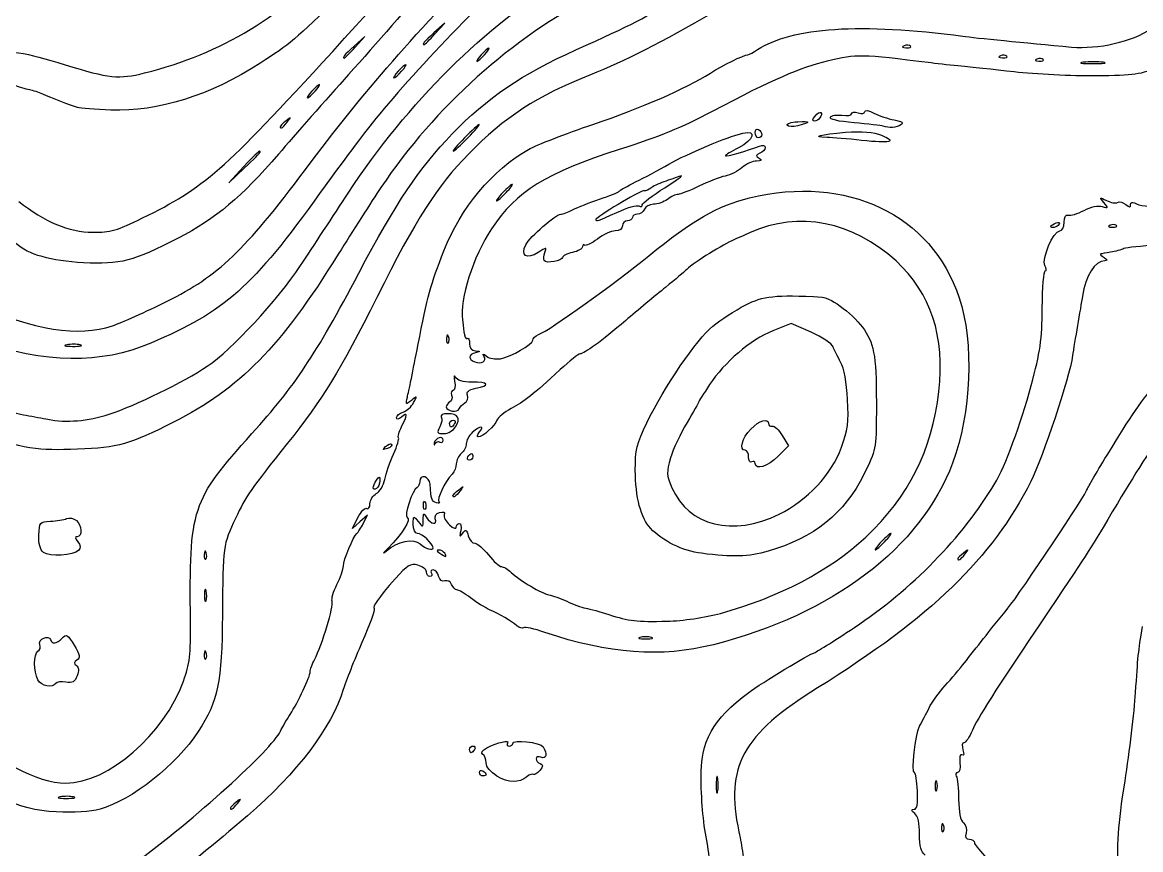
# Model space of a CAD drawing. Extents: x 32 to 2531, y 46 to 1398.
# Drawn here: x 1554.1 to 2003, y 376.1 to 708 of the extents above; entities that cross this region are included whole.
import ezdxf

# ---------------------------------------------------------------- set-up
doc = ezdxf.new("R2010")
doc.units = 0
doc.layers.add('Image', color=7, linetype='CONTINUOUS')

msp = doc.modelspace()

# ---------------------------------------------------------------- linework, layer by layer
at = {"layer": 'Image', "color": 7}
for points in [[(1719.7371, 703.31988), (1723.6532, 707.65321), (1719.3199, 703.73709)], [(1687.7371, 697.98655), (1691.6532, 702.31988), (1687.3199, 698.40376)], [(1861.1531, 666.71493), (1861.154, 666.71493)], [(1642.9308, 649.98655), (1636.9865, 643.65321), (1643.3199, 649.59749)], [(1870.7705, 583.64281), (1862.7991, 587.22019), (1855.3204, 584.18479)], [(1859.1595, 542.2236), (1861.6217, 538.12731), (1857.4793, 533.89027)], [(1690.9809, 506.98695), (1692.7079, 510.32028), (1689.6648, 507.65361), (1686.6217, 504.98695), (1688.8609, 509.36388)], [(1627.8975, 495.23655), (1627.8973, 495.23655)], [(1627.9101, 479.96117), (1627.9105, 479.96117)], [(1627.8975, 455.23655), (1627.8973, 455.23655)], [(1923.8975, 385.9032), (1923.8973, 385.9032)]]:
    msp.add_lwpolyline(points, dxfattribs=at)
for points in [[(1719.7371, 703.31988)], [(1687.7371, 697.98655)], [(1910.6255, 698.45872)], [(1739.6532, 694.98655)], [(1949.2921, 694.45872)], [(1963.9588, 693.12539)], [(1988.0104, 691.93925)], [(1706.3199, 688.31988)], [(1671.6532, 680.31988)], [(1872.3463, 670.35211)], [(1660.49, 667.98655)], [(1899.6528, 666.32667)], [(1732.9865, 661.65321)], [(1848.3195, 663.73191)], [(1890.9861, 660.62704)], [(1649.6532, 655.93083)], [(1748.3199, 639.65321)], [(1792.8073, 631.74285)], [(1966.9861, 626.17723)], [(1993.2921, 626.45872)], [(1763.6167, 612.37835)], [(1725.2308, 581.90321)], [(1577.3355, 578.56932)], [(1731.7933, 555.35515)], [(1725.6532, 546.98655)], [(1728.0443, 545.70745)], [(1721.7671, 539.58283)], [(1699.9643, 537.81907)], [(1732.9865, 533.65321)], [(1848.3199, 531.06524)], [(1695.0069, 521.24159)], [(1726.9865, 518.15663)], [(1715.0916, 514.43099)], [(1857.9241, 510.69224)], [(1900.3199, 499.65321)], [(1562.6008, 495.36479)], [(1723.6532, 494.98655)], [(1826.7845, 494.97145)], [(1932.49, 494.65321)], [(1834.3285, 470.89176)], [(1806.6532, 461.23899)], [(1560.3668, 444.23223)], [(1733.6528, 416.3199)], [(1737.6535, 407.0652)], [(1744.6535, 405.6381)], [(1833.263, 404.6377)], [(1921.2029, 403.3199)], [(1574.6688, 397.2361)], [(1640.49, 394.6532)]]:
    msp.add_lwpolyline(points, close=True, dxfattribs=at)
for points in [[(1678.7088, 696.31992), (1731.1909, 753.61355), (1740.3747, 767.32895), (1754.8611, 810.04901)], [(1742.0116, 754.78064), (1733.5136, 742.85108), (1708.061, 712.55025), (1685.0648, 686.98655)], [(1603.1143, 687.65093), (1634.7819, 695.72557), (1658.0079, 709.83493), (1683.4975, 736.48221)], [(1667.782, 648.98655), (1691.7612, 680.94377), (1710.8845, 702.79595), (1746.5428, 738.98655)], [(1759.6532, 735.39803), (1742.3077, 720.61899), (1710.2839, 687.21623), (1694.5384, 667.4796)], [(1684.9568, 639.48347), (1708.9069, 675.98691), (1740.1577, 706.93144), (1771.8147, 725.49015)], [(1682.1092, 718.98655), (1663.5217, 700.93537), (1661.4419, 699.17775), (1649.8265, 691.70465)], [(1784.3199, 719.02934), (1750.656, 701.78702), (1719.8945, 674.20271), (1698.0309, 641.65251)], [(1776.3199, 696.92327), (1799.5233, 707.32853), (1803.9896, 709.6292), (1818.3977, 718.598)], [(1831.4227, 711.95781), (1810.7843, 699.96176), (1795.768, 692.32889), (1782.2128, 686.94419)], [(1849.2423, 697.03176), (1863.0344, 706.06864), (1890.7731, 707.87693), (1931.6535, 702.40415)], [(1975.3328, 698.07413), (1986.0056, 697.11563), (1999.4457, 700.20849), (2007.432, 705.46083)], [(1719.3199, 703.73709), (1715.2805, 700.08672), (1714.3736, 698.98655), (1715.4037, 698.98655)], [(1715.4037, 698.98655), (1715.6332, 698.98655), (1717.5832, 700.93655), (1719.7371, 703.31988)], [(1931.6535, 702.40415), (1936.7675, 701.71953), (1956.2759, 699.78561), (1975.3328, 698.07413)], [(1533.6532, 696.71292), (1550.6367, 696.68772), (1554.662, 696.06904), (1571.3221, 690.92337)], [(1602.4204, 629.49844), (1627.2515, 641.6958), (1634.4384, 647.99092), (1678.7088, 696.31992)], [(1687.3199, 698.40376), (1683.2805, 694.75339), (1682.3736, 693.65321), (1683.4037, 693.65321)], [(1683.4037, 693.65321), (1683.6332, 693.65321), (1685.5832, 695.60321), (1687.7371, 697.98655)], [(1726.7097, 663.2224), (1740.5376, 677.58861), (1754.7816, 687.26469), (1776.3199, 696.92327)], [(1741.3999, 697.65321), (1741.0332, 697.65321), (1739.6472, 696.45321), (1738.3199, 694.98655)], [(1739.6532, 694.98655), (1740.9805, 696.45321), (1741.7665, 697.65321), (1741.3999, 697.65321)], [(1845.3444, 694.99408), (1845.8811, 695.06168), (1847.6351, 695.97868), (1849.2423, 697.03176)], [(1908.0699, 698.56397), (1907.0063, 698.13835), (1907.3221, 697.8224), (1908.8755, 697.75843)], [(1910.6255, 698.45877), (1910.1824, 698.90183), (1909.0324, 698.94919), (1908.0699, 698.56397)], [(1908.8755, 697.75843), (1910.2809, 697.70053), (1911.0685, 698.01567), (1910.6255, 698.45872)], [(1649.8265, 691.70465), (1629.3972, 678.56087), (1608.5949, 672.02689), (1589.6536, 672.80433)], [(1738.3199, 694.98655), (1736.9925, 693.51988), (1736.2065, 692.31988), (1736.5732, 692.31988)], [(1736.5732, 692.31988), (1736.9399, 692.31988), (1738.3259, 693.51988), (1739.6532, 694.98655)], [(1830.3201, 687.64561), (1835.51, 690.89883), (1843.3755, 694.74595), (1845.3444, 694.99408)], [(1877.2369, 692.39178), (1866.3748, 689.84657), (1855.4719, 685.08879), (1830.9865, 672.2093)], [(1918.9865, 691.66997), (1890.4611, 695.23687), (1889.4531, 695.2543), (1877.2369, 692.39178)], [(1930.9865, 690.37981), (1927.6865, 690.67675), (1922.2865, 691.25733), (1918.9865, 691.66997)], [(1946.7365, 694.56397), (1945.6729, 694.13835), (1945.9888, 693.8224), (1947.5421, 693.75843)], [(1949.2921, 694.45877), (1948.8491, 694.90183), (1947.6991, 694.94919), (1946.7365, 694.56397)], [(1947.5421, 693.75843), (1948.9476, 693.70053), (1949.7352, 694.01567), (1949.2921, 694.45872)], [(1961.4032, 693.23064), (1960.3396, 692.80501), (1960.6555, 692.48907), (1962.2088, 692.42509)], [(1963.9588, 693.12544), (1963.5157, 693.56849), (1962.3657, 693.61585), (1961.4032, 693.23064)], [(1962.2088, 692.42509), (1963.6143, 692.36719), (1964.4019, 692.68233), (1963.9588, 693.12539)], [(1980.0104, 691.95285), (1977.614, 691.65611), (1979.2532, 691.40719), (1983.6532, 691.39971)], [(1988.0104, 691.93925), (1986.0069, 692.24348), (1982.4069, 692.2496), (1980.0104, 691.95285)], [(1983.6532, 691.39971), (1988.0532, 691.39171), (1990.014, 691.63501), (1988.0104, 691.93925)], [(1571.3221, 690.92337), (1588.7757, 685.53268), (1593.0724, 685.09041), (1603.1143, 687.65093)], [(1685.0648, 686.98655), (1676.1591, 677.08655), (1663.4983, 662.72999), (1656.9296, 655.08307)], [(1704.9865, 688.31988), (1703.6592, 686.85321), (1702.8732, 685.65321), (1703.2399, 685.65321)], [(1703.2399, 685.65321), (1703.6065, 685.65321), (1704.9925, 686.85321), (1706.3199, 688.31988)], [(1708.0665, 690.98655), (1707.6999, 690.98655), (1706.3139, 689.78655), (1704.9865, 688.31988)], [(1706.3199, 688.31988), (1707.6472, 689.78655), (1708.4332, 690.98655), (1708.0665, 690.98655)], [(1782.2128, 686.94419), (1760.8024, 678.43908), (1747.4851, 669.80439), (1733.3399, 655.25604)], [(1783.142, 667.03967), (1802.9455, 673.76465), (1820.1949, 681.29868), (1830.3201, 687.64561)], [(1952.3199, 688.08642), (1943.8865, 689.05083), (1934.2865, 690.08286), (1930.9865, 690.37981)], [(1984.9865, 686.48803), (1975.4532, 686.40273), (1960.7532, 687.12201), (1952.3199, 688.08642)], [(2010.2687, 690.19955), (2003.0613, 686.97485), (2000.7032, 686.62866), (1984.9865, 686.48803)], [(1556.9869, 680.89593), (1555.5203, 681.1822), (1552.5593, 682.09703), (1550.4071, 682.92889)], [(1673.3999, 682.98655), (1673.0332, 682.98655), (1671.6472, 681.78655), (1670.3199, 680.31988)], [(1671.6532, 680.31988), (1672.9805, 681.78655), (1673.7665, 682.98655), (1673.3999, 682.98655)], [(1562.3203, 679.14889), (1560.8536, 679.82349), (1558.4536, 680.60967), (1556.9869, 680.89593)], [(1576.3203, 673.82592), (1573.6897, 674.55777), (1565.6848, 677.60133), (1562.3203, 679.14889)], [(1670.3199, 680.31988), (1668.9925, 678.85321), (1668.2065, 677.65321), (1668.5732, 677.65321)], [(1668.5732, 677.65321), (1668.9399, 677.65321), (1670.3259, 678.85321), (1671.6532, 680.31988)], [(1589.6536, 672.80433), (1583.4203, 673.06017), (1577.4203, 673.51989), (1576.3203, 673.82592)], [(1660.49, 667.98655), (1662.1484, 670.10129), (1662.1013, 670.14845), (1659.9865, 668.48996)], [(1830.9865, 672.2093), (1818.0724, 665.41634), (1810.5988, 662.35594), (1793.6532, 656.92137)], [(1872.0775, 668.31988), (1871.1933, 668.31988), (1871.2945, 669.08492), (1872.3463, 670.35211)], [(1874.6429, 671.77415), (1875.5676, 670.84948), (1873.6889, 668.31988), (1872.0775, 668.31988)], [(1872.3463, 670.35211), (1873.2739, 671.46983), (1874.3073, 672.10975), (1874.6429, 671.77415)], [(1887.9783, 667.66924), (1881.5473, 668.21625), (1877.9517, 669.05823), (1878.4695, 669.89588)], [(1878.4695, 669.89588), (1878.9273, 670.63672), (1881.0309, 670.98911), (1883.144, 670.67896)], [(1883.144, 670.67896), (1885.2572, 670.36881), (1886.9861, 670.65166), (1886.9861, 671.30732)], [(1886.9861, 671.30732), (1886.9861, 671.96307), (1888.1861, 672.11872), (1889.6528, 671.65321)], [(1889.6528, 671.65321), (1891.1195, 671.18771), (1892.3195, 671.41169), (1892.3195, 672.15096)], [(1892.3195, 672.15096), (1892.3195, 672.91613), (1893.8988, 672.67079), (1895.9861, 671.58135)], [(1895.9861, 671.58135), (1898.0028, 670.5288), (1901.6621, 669.28648), (1904.118, 668.82063)], [(1659.9865, 668.48996), (1657.7656, 666.74813), (1657.0592, 665.65321), (1658.1567, 665.65321)], [(1658.1567, 665.65321), (1658.4335, 665.65321), (1659.4835, 666.70321), (1660.49, 667.98655)], [(1694.5384, 667.4796), (1689.9341, 661.70819), (1680.5693, 649.18612), (1673.7279, 639.65279)], [(1737.5277, 666.98655), (1737.1611, 666.98655), (1734.5175, 664.58655), (1731.6532, 661.65321)], [(1732.9865, 661.65321), (1735.8508, 664.58655), (1737.8944, 666.98655), (1737.5277, 666.98655)], [(1757.2891, 656.94805), (1760.58, 658.78733), (1772.2137, 663.32856), (1783.142, 667.03967)], [(1843.3195, 663.48964), (1849.0901, 664.8762), (1847.944, 660.86272), (1841.6528, 657.65319)], [(1848.3195, 663.73191), (1848.3195, 664.87519), (1848.9195, 665.43977), (1849.6528, 664.98655)], [(1849.6528, 664.98655), (1850.3861, 664.53332), (1850.9861, 663.59791), (1850.9861, 662.90785)], [(1861.154, 666.71493), (1860.7897, 667.30427), (1862.6804, 667.93384), (1865.3553, 668.114)], [(1865.4003, 666.50256), (1863.4285, 666.03004), (1861.5173, 666.1256), (1861.1531, 666.71493)], [(1865.3553, 668.114), (1870.7933, 668.48023), (1870.8127, 667.79943), (1865.4003, 666.50256)], [(1899.6528, 666.32667), (1898.9195, 666.58128), (1893.6659, 667.18543), (1887.9783, 667.66924)], [(1906.7847, 666.83383), (1904.9671, 665.68193), (1902.0975, 665.47788), (1899.6528, 666.32667)], [(1904.118, 668.82063), (1907.2785, 668.22109), (1908.0577, 667.64059), (1906.7847, 666.83383)], [(1689.168, 607.33697), (1704.2623, 635.87224), (1713.2213, 649.20893), (1726.7097, 663.2224)], [(1731.6532, 661.65321), (1728.7889, 658.71988), (1726.7453, 656.31988), (1727.112, 656.31988)], [(1727.112, 656.31988), (1727.4787, 656.31988), (1730.1223, 658.71988), (1732.9865, 661.65321)], [(1813.6449, 651.08425), (1821.1713, 655.38753), (1836.8116, 661.92592), (1843.3195, 663.48964)], [(1849.6528, 661.65321), (1848.9195, 661.65321), (1848.3195, 662.58863), (1848.3195, 663.73191)], [(1850.9861, 662.90785), (1850.9861, 662.2178), (1850.3861, 661.65321), (1849.6528, 661.65321)], [(1877.1825, 661.78179), (1870.072, 661.86029), (1874.6713, 663.1524), (1884.5667, 663.85623)], [(1890.9861, 660.62704), (1885.4861, 661.23905), (1879.2745, 661.75868), (1877.1825, 661.78179)], [(1884.5667, 663.85623), (1891.3777, 664.34067), (1895.8341, 663.98156), (1898.9901, 662.69372)], [(1898.9901, 662.69372), (1905.4405, 660.06168), (1902.6176, 659.33277), (1890.9861, 660.62704)], [(1649.6532, 655.93083), (1649.6532, 656.932), (1648.4561, 655.87353), (1642.9308, 649.98655)], [(1643.3199, 649.59749), (1646.8032, 652.86684), (1649.6532, 655.71684), (1649.6532, 655.93083)], [(1723.3393, 616.31333), (1729.9739, 633.40456), (1742.9469, 648.93205), (1757.2891, 656.94805)], [(1793.6532, 656.92137), (1764.3528, 647.52457), (1752.4247, 640.12203), (1742.5071, 625.18067)], [(1836.3195, 654.42324), (1836.3195, 653.91572), (1845.5555, 656.56027), (1849.9861, 658.33644)], [(1841.6528, 657.65319), (1838.7195, 656.15671), (1836.3195, 654.70324), (1836.3195, 654.42324)], [(1850.2077, 655.42579), (1848.5073, 654.77332), (1848.4424, 654.39575), (1849.8744, 653.48805)], [(1849.9861, 658.33644), (1851.3897, 658.89909), (1852.3195, 658.667), (1852.3195, 657.75399)], [(1852.3195, 657.75399), (1852.3195, 656.91919), (1851.3692, 655.87149), (1850.2077, 655.42579)], [(1656.9296, 655.08307), (1642.1735, 637.90469), (1631.7939, 629.22311), (1616.6762, 621.41449)], [(1733.3399, 655.25604), (1720.3141, 641.85904), (1712.2811, 629.32616), (1696.4189, 597.65356)], [(1800.3195, 643.94119), (1803.6195, 645.56625), (1809.6159, 648.78063), (1813.6449, 651.08425)], [(1848.8568, 652.34027), (1847.3191, 652.32957), (1844.7197, 651.15669), (1843.0805, 649.73505)], [(1849.8744, 653.48805), (1851.172, 652.66544), (1850.8969, 652.35517), (1848.8568, 652.34027)], [(1612.2073, 596.07719), (1632.8276, 606.34077), (1643.1728, 616.18987), (1667.782, 648.98655)], [(1811.9861, 641.624), (1816.9361, 644.72573), (1819.7861, 646.83983), (1818.3195, 646.32199)], [(1843.0805, 649.73505), (1841.4413, 648.31341), (1838.3743, 646.77116), (1836.2648, 646.30784)], [(1845.9833, 637.55274), (1885.1467, 647.03098), (1918.9859, 630.93452), (1930.1963, 597.49478)], [(1750.7847, 642.98655), (1750.418, 642.98655), (1748.7088, 641.48655), (1746.9865, 639.65321)], [(1748.3199, 639.65321), (1750.0421, 641.48655), (1751.1513, 642.98655), (1750.7847, 642.98655)], [(1793.6528, 640.18313), (1794.0195, 640.625), (1797.0195, 642.31612), (1800.3195, 643.94119)], [(1811.6528, 644.00153), (1809.4528, 643.24312), (1807.0828, 642.10449), (1806.3861, 641.47124)], [(1818.3195, 646.32199), (1816.8528, 645.80415), (1813.8528, 644.75995), (1811.6528, 644.00153)], [(1825.7143, 642.22599), (1822.0209, 640.44428), (1818.2463, 638.96744), (1817.326, 638.94412)], [(1836.2648, 646.30784), (1834.1553, 645.84452), (1829.4076, 644.00769), (1825.7143, 642.22599)], [(1673.7279, 639.65279), (1646.5513, 601.78355), (1635.5688, 592.03969), (1605.6532, 579.25635)], [(1665.7785, 610.38292), (1670.614, 617.68157), (1679.2443, 630.77683), (1684.9568, 639.48347)], [(1698.0309, 641.65251), (1694.3367, 636.15251), (1686.6519, 624.15251), (1680.9537, 614.98584)], [(1746.9865, 639.65321), (1745.2643, 637.81988), (1744.1551, 636.31988), (1744.5217, 636.31988)], [(1744.5217, 636.31988), (1744.8884, 636.31988), (1746.5976, 637.81988), (1748.3199, 639.65321)], [(1803.4632, 640.31988), (1801.8157, 640.31988), (1784.3195, 629.82572), (1784.3195, 628.83761)], [(1785.8357, 637.026), (1789.7684, 638.32056), (1793.2861, 639.74127), (1793.6528, 640.18313)], [(1802.9861, 634.74016), (1802.9861, 635.42455), (1807.0361, 638.52227), (1811.9861, 641.624)], [(1806.3861, 641.47124), (1805.6895, 640.83799), (1804.3741, 640.31988), (1803.4632, 640.31988)], [(1805.6532, 614.37305), (1822.9321, 628.47214), (1833.4565, 634.52105), (1845.9833, 637.55274)], [(1817.326, 638.94412), (1816.4057, 638.92082), (1814.4881, 638.02079), (1813.0647, 636.94412)], [(1988.3089, 635.67925), (1986.45, 637.93153), (1986.5181, 637.98391), (1989.3469, 636.4766)], [(1552.6924, 636.12115), (1563.0392, 627.89804), (1572.7492, 623.85583), (1582.4204, 623.74559)], [(1775.1691, 632.8376), (1777.1029, 633.84667), (1781.9029, 635.73144), (1785.8357, 637.026)], [(1792.8073, 631.74285), (1796.9195, 633.62548), (1800.892, 634.79007), (1801.6351, 634.33083)], [(1803.8373, 632.98652), (1803.4152, 631.88652), (1802.1509, 630.98652), (1801.028, 630.98652)], [(1801.6351, 634.33083), (1802.3781, 633.87159), (1802.9861, 634.05579), (1802.9861, 634.74016)], [(1807.5407, 634.98652), (1805.9259, 634.98652), (1804.2595, 634.08652), (1803.8373, 632.98652)], [(1813.0647, 636.94412), (1811.6411, 635.86744), (1809.1553, 634.98652), (1807.5407, 634.98652)], [(1980.2883, 632.51472), (1982.9859, 633.94616), (1986.0472, 634.61791), (1987.6111, 634.12156)], [(1987.6111, 634.12156), (1990.0673, 633.34199), (1990.1273, 633.47593), (1988.3089, 635.67925)], [(1989.3469, 636.4766), (1991.012, 635.58929), (1992.9883, 635.24271), (1993.7387, 635.70643)], [(1993.7387, 635.70643), (1994.4889, 636.17013), (1995.9765, 635.82443), (1997.0444, 634.93816)], [(1997.0444, 634.93816), (1998.5172, 633.71581), (1998.986, 633.70709), (1998.986, 634.90206)], [(1998.986, 634.90206), (1998.986, 635.77235), (1999.6897, 636.04246), (2000.5583, 635.50559)], [(2000.5583, 635.50559), (2003.9412, 633.41487), (2018.0523, 633.45159), (2022.5412, 635.56279)], [(1582.4204, 623.74559), (1589.3936, 623.66609), (1592.1769, 624.46669), (1602.4204, 629.49844)], [(1756.1799, 618.72575), (1757.9213, 621.97969), (1768.2291, 630.98324), (1770.2261, 630.99473)], [(1770.2261, 630.99473), (1771.0108, 630.99873), (1773.2351, 631.82855), (1775.1691, 632.8376)], [(1784.3195, 628.83761), (1784.3195, 627.94959), (1785.1209, 628.22391), (1792.8073, 631.74285)], [(1798.9861, 629.65319), (1798.9861, 628.91985), (1798.0861, 628.31985), (1796.9861, 628.31985)], [(1801.028, 630.98652), (1799.9049, 630.98652), (1798.9861, 630.38652), (1798.9861, 629.65319)], [(1904.8249, 612.23556), (1887.408, 628.15373), (1865.8128, 632.35607), (1846.2999, 623.62435)], [(1972.3193, 627.7644), (1972.3193, 629.93877), (1972.9339, 630.99611), (1973.986, 630.63191)], [(1973.986, 630.63191), (1974.9027, 630.3146), (1977.7387, 631.16185), (1980.2883, 632.51472)], [(1742.5071, 625.18067), (1734.9975, 613.86686), (1729.5764, 596.89209), (1730.8417, 588.65321)], [(1792.112, 624.31985), (1790.5312, 624.31985), (1787.3052, 622.8458), (1784.9432, 621.04419)], [(1794.9861, 626.31985), (1794.9861, 625.16061), (1793.7779, 624.31985), (1792.112, 624.31985)], [(1796.9861, 628.31985), (1795.8861, 628.31985), (1794.9861, 627.41985), (1794.9861, 626.31985)], [(1964.6008, 610.43623), (1963.1425, 613.04216), (1967.9951, 624.31996), (1970.5747, 624.31996)], [(1966.9861, 626.17723), (1966.9861, 626.46544), (1967.9173, 627.05856), (1969.0553, 627.49529)], [(1970.31, 626.97128), (1969.5271, 625.70433), (1966.9861, 625.09735), (1966.9861, 626.17723)], [(1969.0553, 627.49529), (1970.242, 627.95061), (1970.7772, 627.72709), (1970.31, 626.97128)], [(1970.5747, 624.31996), (1971.5617, 624.31996), (1972.3193, 625.81565), (1972.3193, 627.7644)], [(1990.7365, 626.56397), (1989.6729, 626.13835), (1989.9888, 625.8224), (1991.5421, 625.75843)], [(1993.2921, 626.45877), (1992.8491, 626.90183), (1991.6991, 626.94919), (1990.7365, 626.56397)], [(1991.5421, 625.75843), (1992.9476, 625.70053), (1993.7352, 626.01567), (1993.2921, 626.45872)], [(1616.6762, 621.41449), (1598.6956, 612.12716), (1593.3847, 610.74735), (1578.6303, 611.52988)], [(1784.9432, 621.04419), (1782.5812, 619.24256), (1780.2745, 618.14256), (1779.8173, 618.59973)], [(1838.9665, 620.34875), (1833.8691, 618.07689), (1822.406, 610.71035), (1820.3199, 608.36579)], [(1846.2999, 623.62435), (1844.0888, 622.63495), (1840.7888, 621.16093), (1838.9665, 620.34875)], [(1578.6303, 611.52988), (1565.6388, 612.21891), (1556.4491, 614.81984), (1551.5672, 619.18943)], [(1680.9537, 614.98584), (1657.7503, 577.65878), (1641.4676, 561.07502), (1614.7448, 547.5525)], [(1712.922, 578.32028), (1716.8468, 598.31595), (1718.0344, 602.64717), (1723.3393, 616.31333)], [(1761.124, 615.62091), (1756.7057, 612.72597), (1753.9089, 614.48237), (1756.1799, 618.72575)], [(1763.8548, 615.69881), (1764.6699, 617.82279), (1764.476, 617.81727), (1761.124, 615.62091)], [(1763.6167, 612.37837), (1763.2651, 612.94717), (1763.3723, 614.44137), (1763.8548, 615.69881)], [(1774.9861, 615.65319), (1772.7861, 615.16999), (1770.9861, 614.29225), (1770.9861, 613.70268)], [(1778.9861, 617.98135), (1778.9861, 617.18407), (1777.1861, 616.13639), (1774.9861, 615.65319)], [(1779.8173, 618.59973), (1779.3601, 619.05691), (1778.9861, 618.77864), (1778.9861, 617.98135)], [(1986.9857, 615.0652), (1986.619, 614.9995), (1987.219, 614.36408), (1988.319, 613.6532)], [(1990.9857, 615.7678), (1989.1524, 615.4471), (1987.3524, 615.13092), (1986.9857, 615.0652)], [(1996.319, 617.18654), (1995.219, 616.72694), (1992.819, 616.08851), (1990.9857, 615.7678)], [(2009.6524, 618.506), (2003.419, 618.2399), (1997.419, 617.64614), (1996.319, 617.18654)], [(1761.3199, 582.69621), (1765.9052, 584.5769), (1791.898, 603.14916), (1805.6532, 614.37305)], [(1770.9861, 613.70268), (1770.9861, 612.25501), (1764.4219, 611.07539), (1763.6167, 612.37835)], [(1922.0167, 559.86709), (1924.5905, 581.86144), (1918.8173, 599.44731), (1904.8249, 612.23556)], [(1988.6524, 612.34028), (1984.7142, 612.29198), (1980.8953, 606.26771), (1979.6414, 598.12543)], [(1988.319, 613.6532), (1989.6524, 612.79154), (1989.7634, 612.3539), (1988.6524, 612.34028)], [(1628.3199, 570.03048), (1638.2999, 576.75327), (1656.4565, 596.31268), (1665.7785, 610.38292)], [(1646.2929, 542.98655), (1663.7373, 562.36425), (1671.7027, 574.31913), (1689.168, 607.33697)], [(1820.3199, 608.36579), (1819.9532, 607.95371), (1816.3532, 604.93892), (1812.3199, 601.66625)], [(1963.5387, 593.319), (1963.6017, 601.56848), (1964.1331, 608.31848), (1964.7195, 608.319)], [(1964.7195, 608.319), (1965.3059, 608.31953), (1965.2528, 609.27228), (1964.6008, 610.43623)], [(1812.3199, 601.66625), (1808.2865, 598.39359), (1801.0865, 592.39316), (1796.3199, 588.33197)], [(1990.4729, 535.88344), (2006.342, 561.85711), (2010.7785, 566.94549), (2048.7716, 602.74672)], [(1696.4189, 597.65356), (1681.5487, 567.96153), (1674.7497, 556.87363), (1660.4541, 539.0012)], [(1844.3203, 594.54101), (1851.5441, 598.26369), (1856.1921, 598.75013), (1875.1192, 597.76429)], [(1875.1192, 597.76429), (1878.9401, 597.56528), (1888.4035, 590.23556), (1892.1541, 584.57021)], [(1930.1963, 597.49478), (1936.1816, 579.64076), (1935.0216, 551.10081), (1927.498, 531.11252)], [(1979.6414, 598.12543), (1979.3192, 596.03238), (1978.4316, 590.71987), (1977.6689, 586.31987)], [(1533.5132, 595.41729), (1559.8423, 584.25057), (1576.3079, 581.60111), (1590.3199, 586.27663)], [(1590.3199, 586.27663), (1593.9865, 587.50012), (1603.8359, 591.91037), (1612.2073, 596.07719)], [(1831.2512, 586.06179), (1834.406, 588.64699), (1840.2872, 592.46263), (1844.3203, 594.54101)], [(1959.1025, 562.31996), (1962.7035, 575.65208), (1963.4432, 580.82093), (1963.5387, 593.319)], [(1730.8417, 588.65321), (1730.9824, 587.73654), (1731.2227, 585.54383), (1731.3755, 583.78053)], [(1796.3199, 588.33197), (1786.6251, 580.07208), (1779.6435, 574.98655), (1777.9987, 574.98655)], [(1731.3755, 583.78053), (1731.5283, 582.01722), (1732.1032, 580.85263), (1732.6532, 581.19255)], [(1804.8201, 547.31983), (1811.836, 561.79171), (1824.7715, 580.75216), (1831.2512, 586.06179)], [(1855.3204, 584.18479), (1846.4292, 580.57615), (1835.9821, 571.68847), (1829.9865, 562.63236)], [(1879.5641, 577.85932), (1879.112, 579.07268), (1875.1549, 581.67525), (1870.7705, 583.64281)], [(1892.1541, 584.57021), (1896.3073, 578.29683), (1897.0113, 573.42309), (1896.9347, 551.47904)], [(1977.6689, 586.31987), (1976.9064, 581.91987), (1976.0262, 576.51987), (1975.713, 574.31987)], [(1605.6532, 579.25635), (1585.7, 570.73004), (1563.2976, 571.07284), (1536.3199, 580.31728)], [(1724.4251, 581.09765), (1724.3681, 579.69211), (1724.6824, 578.9046), (1725.1255, 579.34765)], [(1725.2307, 581.90321), (1724.8051, 582.96685), (1724.4891, 582.65092), (1724.4251, 581.09765)], [(1725.1255, 579.34765), (1725.5685, 579.79071), (1725.6159, 580.94072), (1725.2308, 581.90321)], [(1732.6532, 581.19255), (1733.2032, 581.53247), (1733.6532, 580.57518), (1733.6532, 579.06523)], [(1733.6532, 579.06523), (1733.6532, 577.39842), (1734.5699, 576.25911), (1735.9865, 576.16521)], [(1746.0249, 573.04746), (1750.3591, 573.83341), (1758.9865, 578.79029), (1758.9865, 580.49458)], [(1758.9865, 580.49458), (1758.9865, 581.17912), (1760.0365, 582.16985), (1761.3199, 582.69621)], [(2044.8642, 581.42717), (2020.6643, 556.49141), (2010.4234, 543.19783), (1993.6815, 514.98695)], [(1572.0021, 578.59622), (1570.3435, 578.2773), (1571.3865, 578.00425), (1574.3199, 577.98945)], [(1577.3355, 578.56932), (1576.0607, 578.90304), (1573.6607, 578.91515), (1572.0021, 578.59622)], [(1574.3199, 577.98945), (1577.2532, 577.97465), (1578.6101, 578.2356), (1577.3355, 578.56932)], [(1708.6988, 557.65361), (1709.1504, 559.48695), (1711.0508, 568.78695), (1712.922, 578.32028)], [(1735.9865, 575.40077), (1733.0771, 574.64045), (1732.9724, 572.86643), (1735.7735, 571.79153)], [(1735.9865, 576.16521), (1738.2088, 576.0179), (1738.2088, 575.9815), (1735.9865, 575.40077)], [(1739.4191, 574.07867), (1738.7333, 575.22182), (1739.0245, 575.20841), (1740.4819, 574.02977)], [(1777.9987, 574.98655), (1777.396, 574.98655), (1773.8084, 572.13655), (1770.0261, 568.65321)], [(1882.5988, 571.65321), (1881.3819, 573.85321), (1880.0163, 576.64596), (1879.5641, 577.85932)], [(1735.7735, 571.79153), (1738.5197, 570.7377), (1740.6291, 572.06107), (1739.4191, 574.07867)], [(1740.4819, 574.02977), (1741.5857, 573.13685), (1744.0801, 572.69482), (1746.0249, 573.04746)], [(1885.3989, 556.66408), (1885.0385, 563.40475), (1883.956, 569.19964), (1882.5988, 571.65321)], [(1975.713, 574.31987), (1974.4372, 565.35816), (1963.8932, 533.63136), (1958.9053, 523.7454)], [(1588.9865, 550.80297), (1599.3075, 554.13088), (1619.0269, 563.77044), (1628.3199, 570.03048)], [(1727.966, 565.65321), (1727.3785, 566.80461), (1727.2479, 566.09744), (1727.6581, 563.98655)], [(1734.6525, 563.65321), (1730.9585, 563.65321), (1728.6313, 564.34929), (1727.966, 565.65321)], [(1770.0261, 568.65321), (1759.0933, 558.58452), (1755.6147, 555.82671), (1750.3155, 553.02683)], [(1727.6581, 563.98655), (1728.05, 561.96988), (1727.7781, 560.31988), (1727.0537, 560.31988)], [(1732.7868, 558.3596), (1732.2521, 559.75283), (1733.2433, 560.57124), (1736.1755, 561.15768)], [(1736.1755, 561.15768), (1742.0929, 562.34117), (1741.2923, 563.65321), (1734.6525, 563.65321)], [(1829.9865, 562.63236), (1827.6032, 559.03248), (1825.6532, 555.91219), (1825.6532, 555.69837)], [(1944.5252, 522.98663), (1948.6019, 529.77067), (1954.9039, 546.77516), (1959.1025, 562.31996)], [(1710.3172, 556.32028), (1708.0509, 554.46224), (1707.9361, 554.55688), (1708.6988, 557.65361)], [(1711.2065, 555.41057), (1712.6533, 558.12631), (1712.5941, 558.18695), (1710.3172, 556.32028)], [(1726.4527, 558.45475), (1726.8463, 557.42892), (1726.5277, 556.19352), (1725.7441, 555.70939)], [(1727.0537, 560.31988), (1726.3295, 560.31988), (1726.0589, 559.48057), (1726.4527, 558.45475)], [(1731.7933, 555.35515), (1732.7553, 555.92453), (1733.2024, 557.27655), (1732.7868, 558.3596)], [(1882.946, 537.54488), (1885.4733, 544.30273), (1885.8873, 547.52973), (1885.3989, 556.66408)], [(1892.6507, 501.49397), (1910.0801, 517.91619), (1919.2377, 536.11964), (1922.0167, 559.86709)], [(1548.1928, 552.43191), (1549.3627, 551.83), (1552.7199, 550.89744), (1555.6532, 550.35952)], [(1706.9883, 551.65407), (1708.4556, 552.11981), (1710.3539, 553.81024), (1711.2065, 555.41057)], [(1725.7441, 555.70939), (1724.9608, 555.22527), (1724.3199, 554.30857), (1724.3199, 553.67229)], [(1724.3199, 553.67229), (1724.3199, 551.96909), (1728.8967, 551.32284), (1729.5153, 552.93868)], [(1729.5153, 552.93868), (1729.8063, 553.69835), (1730.8313, 554.78575), (1731.7933, 555.35515)], [(1750.3155, 553.02683), (1747.5815, 551.58231), (1745.0271, 549.48231), (1744.6389, 548.36016)], [(1825.6532, 555.69837), (1825.6532, 555.48456), (1823.5319, 551.78693), (1820.9392, 547.48141)], [(1555.6532, 550.35952), (1558.5865, 549.8216), (1562.4865, 549.09312), (1564.3199, 548.74067)], [(1564.3199, 548.74067), (1571.9325, 547.27716), (1580.194, 547.96788), (1588.9865, 550.80297)], [(1704.3201, 549.40051), (1704.3201, 550.17421), (1705.5208, 551.18832), (1706.9883, 551.65407)], [(1706.3201, 549.65361), (1705.0772, 548.62204), (1704.3201, 548.52623), (1704.3201, 549.40051)], [(1706.3731, 545.75644), (1708.8567, 550.55929), (1708.8405, 551.74556), (1706.3201, 549.65361)], [(1722.3028, 549.68077), (1722.7467, 548.96259), (1722.4609, 547.16259), (1721.668, 545.68077)], [(1724.8292, 550.98655), (1722.9933, 550.98655), (1721.8584, 550.39992), (1722.3028, 549.68077)], [(1728.0443, 545.70745), (1730.1979, 549.15584), (1729.0829, 550.98655), (1724.8292, 550.98655)], [(1725.6532, 546.98655), (1725.6532, 547.71988), (1726.2887, 548.31988), (1727.0652, 548.31988)], [(1727.0652, 548.31988), (1727.8419, 548.31988), (1728.1064, 547.71988), (1727.6532, 546.98655)], [(1744.6389, 548.36016), (1743.8543, 546.09145), (1738.9659, 541.72897), (1737.1567, 541.68287)], [(1846.5017, 544.80473), (1850.0465, 548.34957), (1853.6532, 549.44991), (1853.6532, 546.98655)], [(1896.9347, 551.47904), (1896.8837, 537.0808), (1896.7345, 536.33836), (1891.9135, 526.58356)], [(1576.3199, 536.73268), (1560.0873, 536.06512), (1555.6989, 536.76738), (1533.6532, 543.56072)], [(1614.7448, 547.5525), (1597.2071, 538.67791), (1592.6897, 537.40588), (1576.3199, 536.73268)], [(1705.1155, 541.30251), (1704.7364, 541.68157), (1705.3023, 543.68584), (1706.3731, 545.75644)], [(1721.668, 545.68077), (1720.4159, 543.3412), (1720.6288, 542.98655), (1723.2856, 542.98655)], [(1723.2856, 542.98655), (1724.9683, 542.98655), (1727.1097, 544.21095), (1728.0443, 545.70745)], [(1726.2412, 545.65321), (1725.9177, 545.65321), (1725.6532, 546.25321), (1725.6532, 546.98655)], [(1727.6532, 546.98655), (1727.2, 546.25321), (1726.5645, 545.65321), (1726.2412, 545.65321)], [(1734.7581, 543.44656), (1733.4171, 542.23291), (1732.3199, 540.20637), (1732.3199, 538.94316)], [(1737.6532, 543.65321), (1739.8911, 546.34969), (1737.8013, 546.20052), (1734.7581, 543.44656)], [(1737.1567, 541.68287), (1736.5168, 541.66657), (1736.7403, 542.55321), (1737.6532, 543.65321)], [(1800.1632, 528.35369), (1800.1382, 536.30123), (1800.8151, 539.0584), (1804.8201, 547.31983)], [(1820.9392, 547.48141), (1818.3465, 543.17591), (1815.3744, 536.78803), (1814.3344, 533.28613)], [(1844.3199, 536.31988), (1841.7384, 536.31988), (1843.0267, 541.32968), (1846.5017, 544.80473)], [(1853.6532, 546.98655), (1853.6532, 546.25321), (1854.3381, 545.80321), (1855.1752, 545.98655)], [(1855.1752, 545.98655), (1856.0123, 546.16988), (1857.8051, 544.47655), (1859.1595, 542.2236)], [(1621.6112, 467.72279), (1621.1247, 513.37125), (1621.9797, 515.97892), (1646.2929, 542.98655)], [(1660.4541, 539.0012), (1645.9823, 520.90845), (1643.9272, 517.93785), (1639.6892, 508.98689)], [(1699.9643, 537.81907), (1700.8688, 538.73029), (1701.9447, 539.13996), (1702.3552, 538.72944)], [(1702.3552, 538.72944), (1702.7656, 538.31892), (1702.0256, 537.57337), (1700.7107, 537.07267)], [(1703.1632, 534.80013), (1704.616, 537.99739), (1705.4945, 540.92345), (1705.1155, 541.30251)], [(1719.5032, 539.20321), (1719.3291, 538.31405), (1719.4902, 538.20528), (1719.8671, 538.96152)], [(1722.9865, 540.35231), (1722.9865, 542.33007), (1719.9173, 541.31761), (1719.5032, 539.20321)], [(1719.8671, 538.96152), (1720.2413, 539.71776), (1721.0964, 539.99735), (1721.7671, 539.58283)], [(1721.7671, 539.58283), (1722.4377, 539.16832), (1722.9865, 539.51453), (1722.9865, 540.35231)], [(1732.3199, 538.94316), (1732.3199, 537.67993), (1731.4199, 535.89947), (1730.3199, 534.98655)], [(1700.7107, 537.07267), (1698.8104, 536.34909), (1698.6573, 536.50224), (1699.9643, 537.81907)], [(1699.6457, 524.64252), (1700.1276, 527.03196), (1701.7104, 531.60288), (1703.1632, 534.80013)], [(1730.3199, 534.98655), (1729.2199, 534.07363), (1728.3199, 532.24301), (1728.3199, 530.91852)], [(1732.9865, 533.65321), (1733.4397, 534.38655), (1734.0752, 534.98655), (1734.3985, 534.98655)], [(1734.3985, 534.98655), (1734.722, 534.98655), (1734.9865, 534.38655), (1734.9865, 533.65321)], [(1845.6532, 533.57452), (1845.6532, 535.08447), (1845.0532, 536.31988), (1844.3199, 536.31988)], [(1857.9241, 510.69224), (1869.3383, 516.3114), (1878.8043, 526.47003), (1882.946, 537.54488)], [(1981.6528, 520.82053), (1981.6528, 521.16509), (1985.6219, 527.9434), (1990.4729, 535.88344)], [(1728.3199, 530.91852), (1728.3199, 529.59403), (1727.5699, 527.70651), (1726.6532, 526.72403)], [(1733.5745, 532.31988), (1732.7979, 532.31988), (1732.5333, 532.91988), (1732.9865, 533.65321)], [(1734.9865, 533.65321), (1734.9865, 532.91988), (1734.3511, 532.31988), (1733.5745, 532.31988)], [(1814.3344, 533.28613), (1812.6181, 527.50707), (1812.6693, 526.39885), (1814.8877, 521.28613)], [(1927.498, 531.11252), (1914.7189, 497.16192), (1879.6397, 470.55946), (1831.5177, 458.32569)], [(1846.9865, 531.65321), (1846.2532, 531.19999), (1845.6532, 532.06457), (1845.6532, 533.57452)], [(1848.3199, 531.06524), (1848.3199, 531.84185), (1847.7199, 532.10644), (1846.9865, 531.65321)], [(1857.4793, 533.89027), (1853.4619, 529.78115), (1848.3199, 528.19521), (1848.3199, 531.06524)], [(1696.3199, 524.32028), (1697.4337, 526.04387), (1697.6152, 526.00867), (1697.6328, 524.06564)], [(1717.8069, 522.65321), (1717.6412, 525.88651), (1713.6532, 526.95328), (1713.6532, 523.76432)], [(1726.6532, 526.72403), (1723.6083, 523.46052), (1720.376, 516.70925), (1721.3551, 515.65776)], [(1806.268, 505.00793), (1802.4223, 509.0282), (1800.1973, 517.53675), (1800.1632, 528.35369)], [(1891.9135, 526.58356), (1884.2415, 511.06031), (1871.7939, 501.10635), (1853.448, 495.82385)], [(1696.3199, 520.98695), (1695.5865, 520.53372), (1694.9957, 520.64831), (1695.0069, 521.24159)], [(1695.0069, 521.24159), (1695.0199, 521.83487), (1695.6089, 523.22028), (1696.3199, 524.32028)], [(1696.2115, 518.92895), (1697.6185, 519.68199), (1699.164, 522.25309), (1699.6457, 524.64252)], [(1697.6328, 524.06564), (1697.6458, 522.82559), (1697.0532, 521.44017), (1696.3199, 520.98695)], [(1712.6185, 521.43099), (1710.6959, 520.60505), (1707.1676, 509.81508), (1708.6577, 509.31835)], [(1713.6532, 523.76432), (1713.6532, 522.72544), (1713.1876, 521.67544), (1712.6185, 521.43099)], [(1720.3199, 515.25212), (1718.3596, 515.87023), (1718.1183, 516.58112), (1717.8069, 522.65321)], [(1729.3199, 520.48996), (1731.4347, 522.14845), (1731.4817, 522.10129), (1729.8233, 519.98655)], [(1814.8877, 521.28613), (1821.5607, 505.90708), (1839.3227, 501.53476), (1857.9241, 510.69224)], [(1958.9053, 523.7454), (1943.4266, 493.06704), (1918.7377, 469.1821), (1873.3606, 440.98654)], [(1888.1028, 465.24072), (1910.9949, 480.33599), (1931.5165, 501.33903), (1944.5252, 522.98663)], [(1949.7659, 472.98655), (1954.8413, 479.22961), (1981.6528, 519.44983), (1981.6528, 520.82053)], [(1693.6532, 514.86135), (1693.6532, 516.34549), (1694.8044, 518.17591), (1696.2115, 518.92895)], [(1715.0917, 514.43099), (1715.1557, 515.98425), (1715.4717, 516.30019), (1715.8973, 515.23655)], [(1726.9865, 518.15663), (1726.9865, 518.43349), (1728.0365, 519.48349), (1729.3199, 520.48996)], [(1729.8233, 519.98655), (1728.0815, 517.76555), (1726.9865, 517.05924), (1726.9865, 518.15663)], [(1688.8609, 509.36388), (1690.0924, 511.77119), (1691.6745, 513.38577), (1692.3767, 512.95185)], [(1692.3767, 512.95185), (1693.0788, 512.51793), (1693.6532, 513.3772), (1693.6532, 514.86135)], [(1715.792, 512.68099), (1715.3489, 512.23793), (1715.0337, 513.02544), (1715.0916, 514.43099)], [(1715.8973, 515.23655), (1716.2825, 514.27405), (1716.2352, 513.12404), (1715.792, 512.68099)], [(1721.3551, 515.65776), (1721.8857, 515.0878), (1721.4201, 514.90527), (1720.3199, 515.25212)], [(1721.6457, 511.37092), (1723.2077, 511.7794), (1723.894, 511.42802), (1723.5064, 510.41817)], [(1993.6815, 514.98695), (1982.1286, 495.51995), (1983.2339, 497.25204), (1966.2276, 471.96764)], [(1560.7407, 502.31988), (1560.9735, 507.36857), (1561.222, 507.66497), (1565.3972, 507.8736)], [(1565.3972, 507.8736), (1567.8232, 507.9948), (1570.7492, 508.45516), (1571.8996, 508.8966)], [(1571.8996, 508.8966), (1573.05, 509.33804), (1574.8152, 509.0154), (1575.8221, 508.17963)], [(1575.8221, 508.17963), (1578.0227, 506.35336), (1578.2636, 501.65321), (1576.1567, 501.65321)], [(1639.6892, 508.98689), (1634.6732, 498.39277), (1634.6285, 498.06408), (1634.4445, 470.32023)], [(1708.6577, 509.31835), (1710.3828, 508.74333), (1706.5336, 502.63001), (1700.9248, 497.03692)], [(1711.0289, 506.65321), (1711.0699, 510.16529), (1711.1543, 510.21076), (1713.0289, 507.73171)], [(1713.0289, 507.73171), (1714.9231, 505.2274), (1714.9879, 505.249), (1715.0271, 508.39837)], [(1715.0271, 508.39837), (1715.0631, 511.25183), (1715.2352, 511.36547), (1716.4267, 509.31988)], [(1716.4267, 509.31988), (1718.0401, 506.54976), (1720.9212, 506.16296), (1719.8881, 508.85516)], [(1719.8881, 508.85516), (1719.4673, 509.95167), (1720.1936, 510.99119), (1721.6457, 511.37092)], [(1723.5064, 510.41817), (1723.1688, 509.53824), (1724.1136, 507.71316), (1725.6061, 506.36244)], [(1682.9865, 489.89029), (1682.9865, 492.23637), (1686.9523, 501.73643), (1688.4536, 502.98695)], [(1688.4536, 502.98695), (1688.8939, 503.35361), (1690.0311, 505.15361), (1690.9809, 506.98695)], [(1712.7799, 502.98655), (1711.7021, 502.98655), (1711.0035, 504.44961), (1711.0289, 506.65321)], [(1718.9865, 497.21489), (1718.9865, 498.88927), (1714.5804, 502.98655), (1712.7799, 502.98655)], [(1725.6061, 506.36244), (1727.1295, 504.98392), (1728.3199, 504.58215), (1728.3199, 505.44656)], [(1728.3199, 505.44656), (1728.3199, 506.29356), (1728.8637, 506.98655), (1729.5284, 506.98655)], [(1729.5284, 506.98655), (1730.1931, 506.98655), (1730.4411, 505.63655), (1730.0793, 503.98655)], [(1730.0793, 503.98655), (1729.548, 501.56216), (1729.6999, 501.37029), (1730.8709, 502.98655)], [(1730.8709, 502.98655), (1732.0997, 504.68259), (1732.4449, 504.5306), (1733.1421, 501.98655)], [(1826.7845, 494.97145), (1819.1493, 495.95289), (1811.2188, 499.83244), (1806.268, 505.00793)], [(1902.7847, 502.98655), (1902.418, 502.98655), (1900.7088, 501.48655), (1898.9865, 499.65321)], [(1900.3199, 499.65321), (1902.0421, 501.48655), (1903.1513, 502.98655), (1902.7847, 502.98655)], [(1562.6008, 495.36479), (1561.2117, 496.43451), (1560.5785, 498.80199), (1560.7407, 502.31988)], [(1576.1567, 501.65321), (1575.1409, 501.65321), (1575.2084, 500.99245), (1576.3668, 499.59671)], [(1576.3668, 499.59671), (1577.5499, 498.17115), (1577.6475, 497.11417), (1576.6849, 496.15161)], [(1700.3064, 495.96287), (1704.7348, 499.79067), (1711.2572, 501.15057), (1713.8, 498.77623)], [(1713.8, 498.77623), (1715.9537, 496.76516), (1718.9865, 495.85219), (1718.9865, 497.21489)], [(1733.1421, 501.98655), (1733.5943, 500.33655), (1734.7687, 498.98655), (1735.7519, 498.98655)], [(1735.7519, 498.98655), (1736.7351, 498.98655), (1739.2151, 496.88656), (1741.2631, 494.31992)], [(1834.3285, 470.89176), (1857.7935, 477.30233), (1878.5151, 488.17523), (1892.6507, 501.49397)], [(1898.9865, 499.65321), (1897.2643, 497.81988), (1896.1551, 496.31988), (1896.5217, 496.31988)], [(1896.5217, 496.31988), (1896.8884, 496.31988), (1898.5976, 497.81988), (1900.3199, 499.65321)], [(1576.6849, 496.15161), (1574.59, 494.05671), (1564.9955, 493.52071), (1562.6008, 495.36479)], [(1627.0917, 494.43099), (1627.0347, 493.02544), (1627.3491, 492.23793), (1627.7921, 492.68099)], [(1627.8973, 495.23655), (1627.4717, 496.30019), (1627.1557, 495.98425), (1627.0917, 494.43099)], [(1627.7921, 492.68099), (1628.2352, 493.12404), (1628.2825, 494.27405), (1627.8975, 495.23655)], [(1700.9248, 497.03692), (1698.6908, 494.80921), (1698.4125, 494.32589), (1700.3064, 495.96287)], [(1721.2412, 496.29947), (1720.2871, 496.28747), (1720.4515, 495.76316), (1721.6532, 494.98655)], [(1723.6532, 494.98655), (1723.2, 495.71988), (1722.1145, 496.31069), (1721.2412, 496.29947)], [(1721.6532, 494.98655), (1724.2147, 493.33117), (1724.6763, 493.33117), (1723.6532, 494.98655)], [(1741.2631, 494.31992), (1743.3109, 491.75328), (1745.6233, 489.65328), (1746.4017, 489.65325)], [(1853.448, 495.82385), (1845.56, 493.55259), (1839.3639, 493.35451), (1826.7845, 494.97145)], [(1931.9865, 495.15663), (1930.7032, 494.15016), (1929.6532, 493.10016), (1929.6532, 492.82329)], [(1929.6532, 492.82329), (1929.6532, 491.72591), (1930.7481, 492.43221), (1932.49, 494.65321)], [(1932.49, 494.65321), (1934.1484, 496.76796), (1934.1013, 496.81512), (1931.9865, 495.15663)], [(1680.4055, 482.48819), (1681.8251, 485.27261), (1682.9865, 488.60357), (1682.9865, 489.89029)], [(1712.8695, 490.23014), (1709.9395, 490.96554), (1708.5823, 490.15004), (1703.8695, 484.82181)], [(1716.3199, 487.5087), (1716.3199, 488.52921), (1714.7672, 489.75385), (1712.8695, 490.23014)], [(1746.4017, 489.65325), (1747.1801, 489.65323), (1748.9801, 488.58411), (1750.4017, 487.27743)], [(1703.8695, 484.82181), (1696.7489, 476.7714), (1694.5475, 473.64785), (1695.3961, 472.79921)], [(1717.7319, 485.65325), (1716.9553, 485.65325), (1716.3199, 486.48821), (1716.3199, 487.5087)], [(1718.3199, 486.98658), (1718.7731, 486.25325), (1718.5085, 485.65325), (1717.7319, 485.65325)], [(1719.0327, 488.31992), (1718.1875, 488.31992), (1717.8667, 487.71992), (1718.3199, 486.98658)], [(1721.2428, 485.74552), (1720.8725, 487.16144), (1719.878, 488.31992), (1719.0327, 488.31992)], [(1723.7733, 483.88385), (1722.6751, 483.46241), (1721.6408, 484.22329), (1721.2428, 485.74552)], [(1750.4017, 487.27743), (1754.1704, 483.81343), (1762.4168, 478.94315), (1765.5279, 478.34401)], [(1627.9105, 479.96117), (1627.5724, 481.25847), (1627.2736, 480.51988), (1627.2464, 478.31988)], [(1678.4803, 475.71649), (1678.1195, 476.65648), (1678.9859, 479.70375), (1680.4055, 482.48819)], [(1726.4513, 482.45825), (1726, 483.63434), (1724.7949, 484.27586), (1723.7733, 483.88385)], [(1728.5515, 480.31992), (1727.8477, 480.31992), (1726.9025, 481.28217), (1726.4513, 482.45825)], [(1734.0815, 477.07806), (1731.7437, 478.86109), (1729.2553, 480.31992), (1728.5515, 480.31992)], [(1627.2464, 478.31988), (1627.2194, 476.11988), (1627.4959, 475.05847), (1627.8611, 475.96117)], [(1627.8611, 475.96117), (1628.2264, 476.86388), (1628.2485, 478.66388), (1627.9101, 479.96117)], [(1741.6591, 472.35414), (1739.8291, 473.16929), (1736.4191, 475.29505), (1734.0815, 477.07806)], [(1765.5279, 478.34401), (1767.0088, 478.0588), (1770.2227, 476.87541), (1772.6696, 475.71425)], [(1671.4855, 452.46687), (1674.4613, 458.16999), (1679.1865, 473.87585), (1678.4803, 475.71649)], [(1695.3961, 472.79921), (1695.7709, 472.42434), (1693.5424, 466.31314), (1690.4436, 459.21877)], [(1752.6337, 465.94609), (1750.2081, 467.95913), (1745.9681, 470.43488), (1741.6591, 472.35414)], [(1772.6696, 475.71425), (1775.1165, 474.55309), (1778.5376, 473.32979), (1780.2719, 472.9958)], [(1780.2719, 472.9958), (1782.0061, 472.66181), (1786.1764, 471.50591), (1789.5391, 470.42711)], [(1966.2276, 471.96764), (1943.3914, 438.0155), (1937.7063, 429.1374), (1935.503, 423.9869)], [(1939.9995, 460.79935), (1942.39, 463.83564), (1946.7849, 469.31988), (1949.7659, 472.98655)], [(1618.8456, 443.72279), (1621.3085, 450.49356), (1621.7537, 454.35635), (1621.6112, 467.72279)], [(1634.4445, 470.32023), (1634.2652, 443.28885), (1632.6885, 435.6715), (1624.7556, 423.5104)], [(1789.5391, 470.42711), (1797.7735, 467.78549), (1800.5347, 467.46971), (1812.9952, 467.74455)], [(1812.9952, 467.74455), (1819.0993, 467.87919), (1828.2344, 469.22683), (1834.3285, 470.89176)], [(1570.1064, 460.96361), (1571.8536, 462.71081), (1572.4163, 462.37671), (1574.9455, 458.08999)], [(1755.3427, 465.12045), (1754.9151, 464.69289), (1753.696, 465.06445), (1752.6337, 465.94609)], [(1763.8867, 463.26049), (1759.6149, 464.71105), (1755.7701, 465.54802), (1755.3427, 465.12045)], [(1831.5177, 458.32569), (1810.6592, 453.02296), (1789.4845, 454.56801), (1763.8867, 463.26049)], [(1871.8796, 454.98663), (1872.2496, 454.98663), (1879.55, 459.60096), (1888.1028, 465.24072)], [(2000.9947, 438.9865), (2001.8824, 453.44688), (2002.0976, 455.52291), (2003.7593, 465.65321)], [(1560.4108, 455.70939), (1561.1941, 456.19352), (1561.532, 457.37927), (1561.1616, 458.3444)], [(1561.1616, 458.3444), (1560.7912, 459.30953), (1561.4889, 460.48319), (1562.712, 460.95251)], [(1562.712, 460.95251), (1563.9349, 461.42183), (1565.1471, 461.17148), (1565.4056, 460.39619)], [(1565.4056, 460.39619), (1566.0607, 458.43073), (1567.7812, 458.63841), (1570.1064, 460.96361)], [(1574.9455, 458.08999), (1577.2164, 454.24109), (1577.4473, 453.00665), (1576.0637, 452.11292)], [(1690.4436, 459.21877), (1687.3448, 452.1244), (1683.9767, 443.61992), (1682.9588, 440.31992)], [(1801.9865, 461.23899), (1800.7032, 460.90361), (1801.7532, 460.62921), (1804.3199, 460.62921)], [(1806.6532, 461.23899), (1805.3699, 461.57435), (1803.2699, 461.57435), (1801.9865, 461.23899)], [(1804.3199, 460.62921), (1806.8865, 460.62921), (1807.9365, 460.90361), (1806.6532, 461.23899)], [(1932.3195, 451.05513), (1934.1528, 453.37815), (1937.6088, 457.76305), (1939.9995, 460.79935)], [(1560.3668, 444.23223), (1558.5665, 447.59605), (1558.5933, 454.58613), (1560.4108, 455.70939)], [(1627.0917, 454.43099), (1627.0347, 453.02544), (1627.3491, 452.23793), (1627.7921, 452.68099)], [(1627.8973, 455.23655), (1627.4717, 456.30019), (1627.1557, 455.98425), (1627.0917, 454.43099)], [(1627.7921, 452.68099), (1628.2352, 453.12404), (1628.2825, 454.27405), (1627.8975, 455.23655)], [(1845.7233, 439.1875), (1850.6789, 442.88407), (1870.7155, 454.98663), (1871.8796, 454.98663)], [(1576.0637, 452.11292), (1574.8096, 451.30288), (1574.7408, 450.70569), (1575.8187, 449.98655)], [(1575.8187, 449.98655), (1576.8079, 449.32653), (1576.9167, 447.91463), (1576.1384, 445.83371)], [(1669.6615, 447.48977), (1669.6615, 448.31321), (1670.4868, 450.55291), (1671.4855, 452.46687)], [(1924.5288, 441.909), (1926.9803, 444.61635), (1930.4861, 448.73211), (1932.3195, 451.05513)], [(1576.1384, 445.83371), (1575.2183, 443.37315), (1574.2235, 442.82155), (1571.6079, 443.32156)], [(1661.61, 430.3203), (1664.9068, 435.4239), (1669.6507, 445.54021), (1669.6615, 447.48977)], [(1567.5427, 442.80773), (1566.2499, 440.71588), (1561.7731, 441.60457), (1560.3668, 444.23223)], [(1571.6079, 443.32156), (1569.7644, 443.67395), (1567.9351, 443.44276), (1567.5427, 442.80773)], [(1571.6157, 402.7961), (1588.6136, 402.7961), (1611.0209, 422.213), (1618.8456, 443.72279)], [(1682.9588, 440.31992), (1678.2627, 425.0942), (1664.5083, 406.9996), (1644.4451, 389.6532)], [(1873.3606, 440.98654), (1843.1149, 422.193), (1836.1737, 409.5097), (1841.7588, 383.242)], [(1918.1035, 432.9865), (1919.1857, 435.1865), (1922.0772, 439.2017), (1924.5288, 441.909)], [(1826.5844, 404.4865), (1826.3545, 419.7329), (1831.0464, 428.2398), (1845.7233, 439.1875)], [(1996.7715, 403.6532), (1998.6216, 415.3865), (2000.522, 431.2865), (2000.9947, 438.9865)], [(1914.2764, 425.5737), (1915.2989, 427.4508), (1917.0211, 430.7865), (1918.1035, 432.9865)], [(1657.7464, 423.6536), (1658.4503, 425.1203), (1660.1889, 428.1203), (1661.61, 430.3203)], [(1530.77, 425.1759), (1543.4527, 411.8158), (1559.9147, 402.7961), (1571.6157, 402.7961)], [(1624.7556, 423.5104), (1616.0143, 410.11), (1597.9204, 395.819), (1585.3385, 392.3778)], [(1598.794, 370.3031), (1623.3765, 388.2943), (1654.1361, 416.1311), (1657.7464, 423.6536)], [(1912.292, 406.9865), (1910.8485, 406.9865), (1912.4811, 422.278), (1914.2764, 425.5737)], [(1935.503, 423.9869), (1934.3264, 421.2369), (1932.7887, 418.9869), (1932.0855, 418.9869)], [(1733.6528, 416.3199), (1733.6528, 417.0532), (1734.2883, 417.6532), (1735.0648, 417.6532)], [(1735.0648, 417.6532), (1735.8415, 417.6532), (1736.106, 417.0532), (1735.6528, 416.3199)], [(1740.5904, 416.8934), (1744.9709, 419.166), (1749.8047, 420.3099), (1748.91, 418.8622)], [(1748.91, 418.8622), (1748.4989, 418.1973), (1748.798, 417.6532), (1749.5748, 417.6532)], [(1749.5748, 417.6532), (1750.3513, 417.6532), (1750.9868, 418.1442), (1750.9868, 418.7443)], [(1750.9868, 418.7443), (1750.9868, 420.4512), (1762.0607, 419.1463), (1763.2325, 417.3013)], [(1932.0855, 418.9869), (1931.3824, 418.9869), (1931.2119, 417.7118), (1931.7064, 416.1533)], [(1734.2408, 414.9865), (1733.9173, 414.9865), (1733.6528, 415.5865), (1733.6528, 416.3199)], [(1735.6528, 416.3199), (1735.1996, 415.5865), (1734.5641, 414.9865), (1734.2408, 414.9865)], [(1738.8875, 414.3813), (1738.0284, 414.9122), (1738.7101, 415.9179), (1740.5904, 416.8934)], [(1740.3201, 410.8883), (1740.3201, 412.3224), (1739.6755, 413.8943), (1738.8875, 414.3813)], [(1762.3201, 413.171), (1761.2201, 413.5932), (1760.3201, 413.3243), (1760.3201, 412.5736)], [(1763.2325, 417.3013), (1764.9559, 414.588), (1764.4613, 412.3494), (1762.3201, 413.171)], [(1931.3083, 414.1216), (1930.544, 414.5939), (1930.2006, 413.2924), (1930.4727, 410.9553)], [(1931.7064, 416.1533), (1932.2484, 414.4459), (1932.0902, 413.6384), (1931.3083, 414.1216)], [(1567.754, 391.2421), (1551.8113, 392.0788), (1540.3992, 397.8416), (1525.2528, 412.7037)], [(1744.6535, 405.6381), (1742.1425, 407.1693), (1740.3201, 409.3773), (1740.3201, 410.8883)], [(1760.3201, 412.5736), (1760.3201, 411.823), (1761.0701, 410.9563), (1761.9868, 410.6478)], [(1761.9868, 410.6478), (1763.2812, 410.2122), (1763.2387, 409.5845), (1761.7968, 407.8378)], [(1930.4727, 410.9553), (1930.7268, 408.7727), (1930.3111, 406.9869), (1929.5488, 406.9869)], [(1737.6535, 407.0652), (1737.6535, 407.8419), (1738.2535, 408.1064), (1738.9868, 407.6532)], [(1738.9868, 405.6532), (1738.2535, 405.6532), (1737.6535, 406.2886), (1737.6535, 407.0652)], [(1738.9868, 407.6532), (1739.7201, 407.2), (1740.3201, 406.5646), (1740.3201, 406.2412)], [(1740.3201, 406.2412), (1740.3201, 405.9178), (1739.7201, 405.6532), (1738.9868, 405.6532)], [(1756.6287, 405.356), (1753.4631, 402.7288), (1749.2619, 402.8278), (1744.6535, 405.6381)], [(1759.2528, 406.2761), (1758.8748, 406.6541), (1757.6939, 406.2401), (1756.6287, 405.356)], [(1761.7968, 407.8378), (1760.7756, 406.6008), (1759.6308, 405.8981), (1759.2528, 406.2761)], [(1829.1377, 378.32), (1827.564, 385.8579), (1826.7375, 394.3272), (1826.5844, 404.4865)], [(1833.2629, 404.6377), (1832.944, 406.2962), (1832.6709, 405.2532), (1832.6561, 402.3199)], [(1833.236, 399.3043), (1833.5697, 400.5791), (1833.5819, 402.9791), (1833.263, 404.6377)], [(1913.4036, 399.6532), (1913.1825, 403.6865), (1912.6823, 406.9865), (1912.292, 406.9865)], [(1921.2029, 403.3199), (1920.8331, 404.2365), (1920.5304, 403.4865), (1920.5304, 401.6532)], [(1929.5488, 406.9869), (1928.7864, 406.9869), (1928.5548, 406.3527), (1929.0339, 405.5775)], [(1929.0339, 405.5775), (1929.513, 404.8023), (1929.9327, 400.6058), (1929.9666, 396.252)], [(1832.6561, 402.3199), (1832.6411, 399.3865), (1832.9023, 398.0295), (1833.236, 399.3043)], [(1912.0627, 392.2775), (1913.3316, 392.3085), (1913.6964, 394.3145), (1913.4036, 399.6532)], [(1920.5304, 401.6532), (1920.5304, 399.8199), (1920.8331, 399.0699), (1921.2029, 399.9865)], [(1921.2029, 399.9865), (1921.5728, 400.9032), (1921.5728, 402.4032), (1921.2029, 403.3199)], [(1994.1291, 362.3199), (1993.5083, 379.5297), (1993.8768, 385.296), (1996.7715, 403.6532)], [(1569.3355, 397.263), (1567.6768, 396.9441), (1568.7199, 396.671), (1571.6532, 396.6562)], [(1574.6688, 397.236), (1573.394, 397.5697), (1570.994, 397.5818), (1569.3355, 397.263)], [(1571.6532, 396.6562), (1574.5865, 396.6412), (1575.9435, 396.9024), (1574.6688, 397.2361)], [(1639.9865, 395.1566), (1638.7032, 394.1502), (1637.6532, 393.1002), (1637.6532, 392.8233)], [(1640.49, 394.6532), (1642.1484, 396.768), (1642.1013, 396.8151), (1639.9865, 395.1566)], [(1929.9666, 396.252), (1930.0056, 391.2074), (1930.6966, 387.7811), (1931.8708, 386.8065)], [(1518.4355, 392.293), (1542.328, 371.3772), (1553.3095, 364.0738), (1566.2127, 360.5174)], [(1585.3385, 392.3778), (1581.448, 391.3137), (1574.6969, 390.8777), (1567.754, 391.2421)], [(1637.6532, 392.8233), (1637.6532, 391.7259), (1638.7481, 392.4322), (1640.49, 394.6532)], [(1912.3195, 390.6108), (1910.8255, 391.8241), (1910.7605, 392.2458), (1912.0627, 392.2775)], [(1914.2524, 382.3199), (1914.2964, 386.7017), (1913.634, 389.5432), (1912.3195, 390.6108)], [(1644.4451, 389.6532), (1617.5719, 366.4188), (1597.5537, 352.2128), (1587.6532, 349.3506)], [(1923.8973, 385.9032), (1923.4717, 386.9669), (1923.1557, 386.6509), (1923.0917, 385.0977)], [(1931.8708, 386.8065), (1932.8904, 385.9604), (1933.3623, 384.1699), (1932.9271, 382.7987)], [(1841.7588, 383.242), (1843.0906, 376.9774), (1843.6296, 373.1435), (1844.8394, 361.3261)], [(1916.5857, 373.9109), (1914.8071, 375.2019), (1914.2027, 377.38), (1914.2524, 382.3199)], [(1923.0917, 385.0977), (1923.0347, 383.6921), (1923.3491, 382.9046), (1923.7921, 383.3477)], [(1923.7921, 383.3477), (1924.2352, 383.7907), (1924.2825, 384.9407), (1923.8975, 385.9032)], [(1932.9271, 382.7987), (1932.3888, 381.1026), (1932.8004, 380.3203), (1934.2303, 380.3203)], [(1830.3283, 366.1043), (1830.1328, 370.6229), (1829.5969, 376.12), (1829.1377, 378.32)], [(1934.2303, 380.3203), (1935.3798, 380.3203), (1936.3202, 379.6351), (1936.3202, 378.7977)], [(1936.3202, 378.7977), (1936.3202, 377.9603), (1942.7702, 370.8199), (1950.6535, 362.9301)]]:
    msp.add_open_spline(points, degree=3, dxfattribs=at)

doc.saveas('drawing.dxf')
